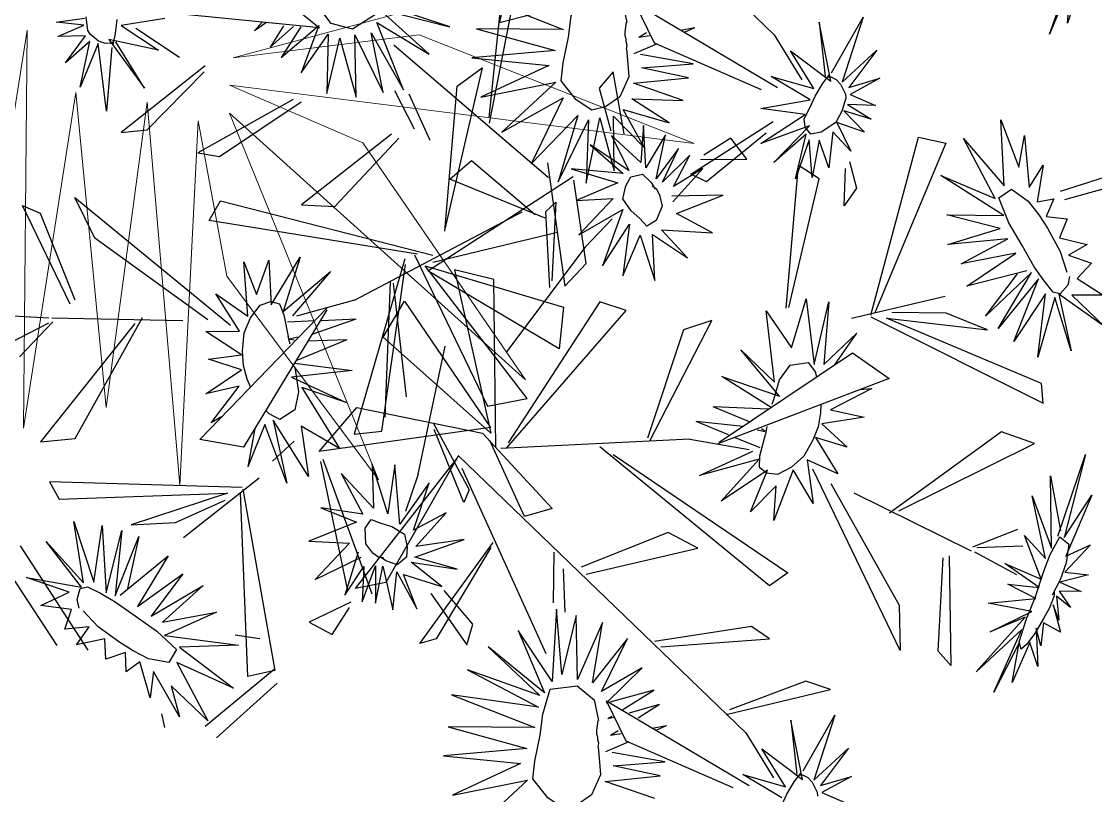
# Model space of a CAD drawing. Header units: millimetres. Extents: x -2729 to 15248, y -12439 to 5292.
# Drawn here: x 4091.5 to 4154.7, y -10663.4 to -10617.8 of the extents above; entities that cross this region are included whole.
import ezdxf

# ---------------------------------------------------------------- set-up
doc = ezdxf.new("R2010")
doc.units = ezdxf.units.MM

# ---------------------------------------------------------------- blocks, each defined once
blk = doc.blocks.new('geghhhhhhhhh')
at = {"color": 70, "linetype": 'Continuous', "lineweight": 0}
for p, q in [((337.99, 33.28), (335.795, 43.196)), ((335.795, 43.196), (336.593, 33.593)), ((335.296, 37.559), (330.605, 42.361)), ((330.605, 42.361), (335.795, 33.28)), ((340.086, 42.257), (339.887, 33.28)), ((341.384, 31.818), (340.086, 42.257)), ((339.887, 33.28), (337.99, 41.421)), ((337.99, 41.421), (337.99, 33.28)), ((341.583, 40.065), (341.384, 31.818)), ((335.795, 33.28), (327.112, 39.229)), ((327.112, 39.229), (332.202, 33.593)), ((336.593, 33.593), (335.296, 37.559)), ((332.202, 33.593), (335.895, 32.549)), ((335.895, 32.549), (323.519, 32.444)), ((323.519, 32.444), (331.104, 30.566)), ((335.895, 31.818), (326.414, 27.852)), ((331.104, 30.566), (335.895, 31.818))]:
    blk.add_line(p, q, dxfattribs=at)
blk = doc.blocks.new('styrtys')
at = {"color": 50, "linetype": 'Continuous'}
for p, q in [((-14.016, 1.357), (-12.913, 0.011)), ((-13.564, 0.031), (-14.016, 1.357)), ((-12.93, 1.381), (-12.423, 0.19)), ((-12.913, 0.011), (-12.93, 1.381)), ((-11.531, 0.209), (-10.25, 1.277)), ((-10.25, 1.277), (-10.34, 0.13)), ((-15.673, 0.735), (-13.564, 0.031)), ((-14.455, -0.31), (-15.673, 0.735)), ((-12.423, 0.19), (-11.827, 1.195)), ((-11.827, 1.195), (-12.081, 0.176)), ((-12.081, 0.176), (-10.853, 0.887)), ((-10.853, 0.887), (-11.531, 0.209)), ((-9.882, -0.117), (-7.85, 0.908)), ((-7.85, 0.908), (-8.949, -0.105)), ((-10.34, 0.13), (-9.042, 0.573)), ((-9.042, 0.573), (-9.882, -0.117)), ((-18.361, -0.422), (-14.455, -0.31)), ((-15.411, -0.859), (-18.361, -0.422)), ((-8.949, -0.105), (-6.371, -0.056)), ((-6.371, -0.056), (-8.663, -0.658)), ((-20.384, -1.759), (-15.411, -0.859)), ((-15.317, -1.234), (-20.384, -1.759)), ((-18.371, -3.115), (-15.667, -1.221)), ((-12.619, -1.055), (-14.545, -3.02)), ((-12.552, -3.38), (-12.619, -1.055)), ((-12.115, -0.956), (-12.552, -3.38)), ((-11.531, -2.726), (-12.115, -0.956)), ((-11.447, -0.874), (-11.531, -2.726)), ((-10.033, -3.306), (-11.447, -0.874)), ((-10.653, -0.752), (-10.033, -3.306)), ((-8.545, -2.484), (-10.653, -0.752)), ((-10.188, -0.988), (-8.545, -2.484)), ((-6.062, -2.251), (-10.188, -0.988)), ((-5.41, -0.819), (-9.435, -0.859)), ((-9.435, -0.859), (-6.062, -2.251)), ((-8.663, -0.658), (-5.41, -0.819)), ((-14.535, -1.275), (-18.371, -3.115)), ((-16.847, -3.602), (-14.535, -1.275)), ((-13.832, -1.331), (-16.847, -3.602)), ((-14.545, -3.02), (-13.832, -1.331)), ((-28.557, -6.417), (-27.681, -3.898)), ((-27.681, -3.898), (-28.283, -7.132)), ((-29.579, -6.536), (-29.337, -4.743)), ((-29.337, -4.743), (-28.557, -6.417)), ((-28.283, -7.132), (-25.568, -5.075)), ((-25.568, -5.075), (-28.021, -7.263)), ((-30.746, -6.153), (-29.579, -6.536)), ((-30.611, -7.575), (-30.746, -6.153)), ((4.189, -7.527), (4.16, -5.906)), ((-31.659, -6.839), (-30.611, -7.575)), ((-31.327, -8.497), (-31.659, -6.839)), ((-29.503, -7.004), (-28.993, -6.874)), ((-28.993, -6.874), (-28.353, -7.067)), ((-28.021, -7.263), (-24.402, -6.7)), ((-24.402, -6.7), (-27.982, -7.865)), ((2.603, -6.349), (4.189, -7.527)), ((3.852, -7.786), (2.603, -6.349)), ((-30.611, -8.109), (-29.663, -7.239)), ((-28.263, -7.493), (-28.643, -8.249)), ((-28.353, -7.067), (-28.263, -7.493)), ((1.168, -7.207), (3.852, -7.786)), ((3.735, -8.269), (1.168, -7.207)), ((-31.536, -9.371), (-30.611, -8.109)), ((-27.982, -7.865), (-24.646, -8.373)), ((3.875, -8.298), (4.291, -7.792)), ((4.291, -7.792), (4.501, -7.675)), ((-32.517, -8.549), (-31.327, -8.497)), ((-32.142, -9.721), (-32.517, -8.549)), ((-28.643, -8.249), (-29.151, -9.125)), ((-24.646, -8.373), (-28.608, -8.589)), ((-28.608, -8.589), (-24.954, -9.536)), ((-0.256, -8.74), (3.735, -8.269)), ((3.497, -9.074), (-0.256, -8.74)), ((3.727, -9.006), (3.748, -8.651)), ((3.748, -8.651), (3.875, -8.298)), ((-32.042, -10.167), (-31.536, -9.371)), ((-29.151, -9.125), (-29.986, -10.299)), ((-28.786, -9.127), (-25.316, -10.522)), ((-24.954, -9.536), (-28.786, -9.127)), ((-28.755, -9.417), (-26.449, -12.244)), ((3.97, -8.896), (1.086, -10.975)), ((1.086, -10.975), (3.832, -9.31)), ((3.327, -11.81), (3.97, -8.896)), ((4.308, -9.273), (3.647, -9.133)), ((3.822, -9.18), (3.727, -9.006)), ((5.144, -9.37), (4.308, -9.273)), ((5.866, -9.364), (5.144, -9.37)), ((-33.269, -9.747), (-32.142, -9.721)), ((-32.694, -10.56), (-33.269, -9.747)), ((-25.316, -10.522), (-28.356, -9.85)), ((4.781, -9.62), (3.327, -11.81)), ((5.177, -12.201), (4.781, -9.62)), ((5.473, -9.536), (5.177, -12.201)), ((-34.809, -11.148), (-32.694, -10.56)), ((-32.517, -11.061), (-32.042, -10.167)), ((-29.986, -10.299), (-30.878, -11.569)), ((-29.423, -10.437), (-27.519, -13.103)), ((-26.449, -12.244), (-29.423, -10.437)), ((-35.934, -12.869), (-33.258, -11.35)), ((-33.258, -11.35), (-34.809, -11.148)), ((-32.733, -12.257), (-32.517, -11.061)), ((-29.995, -11.228), (-28.206, -14.296)), ((-27.519, -13.103), (-29.995, -11.228)), ((-30.878, -11.569), (-31.975, -12.713)), ((-30.358, -11.892), (-29.778, -15.074)), ((-28.206, -14.296), (-30.358, -11.892)), ((-36.178, -14.532), (-34.103, -12.394)), ((-34.103, -12.394), (-35.934, -12.869)), ((-31.975, -12.713), (-32.733, -12.257)), ((-31.144, -12.013), (-31.724, -16.365)), ((-29.778, -15.074), (-31.144, -12.013)), ((-32.737, -12.722), (-36.178, -14.532)), ((-34.265, -16.067), (-32.737, -12.722)), ((-31.84, -12.884), (-34.265, -16.067)), ((-31.724, -16.365), (-31.84, -12.884)), ((-45.552, -13.627), (-42.988, -13.35)), ((-42.988, -13.35), (-45.217, -14.152)), ((-41.964, -14.025), (-45.969, -14.421)), ((-45.217, -14.152), (-41.964, -14.025)), ((-16.926, -14.521), (-15.521, -16.61)), ((-16.481, -16.483), (-16.926, -14.521)), ((-14.635, -16.622), (-13.247, -14.528)), ((-13.247, -14.528), (-13.239, -16.504)), ((-18.633, -14.814), (-16.481, -16.483)), ((-18.291, -15.422), (-18.633, -14.814)), ((-15.521, -16.61), (-14.892, -14.676)), ((-14.892, -14.676), (-14.635, -16.622)), ((-13.239, -16.504), (-11.049, -15.124)), ((-11.049, -15.124), (-12.364, -17.011)), ((8.632, -16.309), (8.937, -19.397)), ((-18.972, -17.388), (-21.234, -16.973)), ((-18.745, -17.97), (-21.234, -16.973)), ((-16.523, -17.149), (-16.08, -16.946)), ((-16.08, -16.946), (-15.275, -16.743)), ((-15.275, -16.743), (-14.419, -16.686)), ((-14.419, -16.686), (-13.348, -16.785)), ((-13.348, -16.785), (-12.458, -17.159)), ((-12.364, -17.011), (-9.165, -16.793)), ((-9.165, -16.793), (-11.081, -17.527)), ((6.431, -16.685), (7.217, -19.735)), ((7.912, -19.353), (6.431, -16.685)), ((7.29, -16.577), (7.912, -19.353)), ((8.937, -19.397), (7.29, -16.577)), ((-12.458, -17.159), (-11.715, -17.737)), ((-11.081, -17.527), (-9.068, -18.258)), ((4.928, -18.183), (4.438, -17.481)), ((4.94, -17.932), (4.438, -17.481)), ((-22.211, -19.247), (-18.745, -17.97)), ((-18.465, -18.856), (-18.124, -18.224)), ((-17.915, -18.036), (-18.124, -18.224)), ((-11.715, -17.737), (-11.512, -18.357)), ((-9.068, -18.258), (-11.713, -18.383)), ((-18.503, -18.476), (-22.211, -19.247)), ((-21.826, -20.539), (-18.503, -18.476)), ((-17.884, -19.749), (-18.465, -18.856)), ((-11.652, -18.862), (-12.288, -19.133)), ((-11.713, -18.383), (-8.908, -20.101)), ((-11.512, -18.357), (-11.652, -18.862)), ((4.669, -19.777), (3.476, -18.388)), ((4.723, -19.184), (3.476, -18.388)), ((-15.958, -19.559), (-17.479, -22.773)), ((-15.601, -23.122), (-15.958, -19.559)), ((-14.028, -19.488), (-13.569, -19.374)), ((-13.724, -19.458), (-13.776, -19.719)), ((-13.607, -19.914), (-13.724, -19.458)), ((-12.288, -19.133), (-13.569, -19.374)), ((-12.659, -20.974), (-12.727, -19.339)), ((-12.097, -19.088), (-9.753, -21.881)), ((-8.908, -20.101), (-12.097, -19.088)), ((4.661, -20.214), (2.856, -19.036)), ((2.856, -19.036), (4.721, -21.265)), ((6.232, -19.094), (7.343, -20.093)), ((-18.847, -20.106), (-21.826, -20.539)), ((-20.19, -22.368), (-18.847, -20.106)), ((-16.585, -20.162), (-20.19, -22.368)), ((-16.837, -19.96), (-17.884, -19.749)), ((-17.479, -22.773), (-16.585, -20.162)), ((-15.64, -19.786), (-16.837, -19.96)), ((-15.352, -19.744), (-15.64, -19.786)), ((-15.15, -19.732), (-15.601, -23.122)), ((-14.98, -19.836), (-13.762, -22.848)), ((-11.446, -23.297), (-12.372, -19.863)), ((-9.753, -21.881), (-12.363, -19.633)), ((1.948, -20.212), (4.214, -21.81)), ((4.721, -21.265), (1.948, -20.212)), ((5.904, -19.938), (6.354, -20.225)), ((5.999, -19.716), (6.354, -20.225)), ((-13.841, -20.535), (-13.762, -22.848)), ((-13.438, -20.782), (-12.559, -23.39)), ((5.295, -20.627), (5.529, -20.78)), ((5.299, -20.511), (5.529, -20.78)), ((-33.225, -23.107), (-33.035, -21.478)), ((-33.035, -21.478), (-32.807, -23.155)), ((-12.645, -21.332), (-12.559, -23.39)), ((-35.428, -22.027), (-33.843, -23.205)), ((-34.18, -23.463), (-35.428, -22.027)), ((-33.871, -21.583), (-33.225, -23.107)), ((-33.843, -23.205), (-33.871, -21.583)), ((-32.807, -23.155), (-32.17, -21.522)), ((-32.17, -21.522), (-31.997, -23.233)), ((-31.997, -23.233), (-30.81, -21.78)), ((-30.81, -21.78), (-31.414, -23.208)), ((0.735, -21.711), (3.97, -22.497)), ((4.214, -21.81), (0.735, -21.711)), ((-31.414, -23.208), (-29.395, -22.547)), ((-29.395, -22.547), (-30.634, -23.743)), ((3.97, -22.497), (0.507, -23.448)), ((-36.864, -22.885), (-34.18, -23.463)), ((-34.297, -23.946), (-36.864, -22.885)), ((-33.741, -23.469), (-33.531, -23.352)), ((-33.531, -23.352), (-32.736, -23.24)), ((-32.736, -23.24), (-31.976, -23.292)), ((-31.976, -23.292), (-31.114, -23.83)), ((-30.634, -23.743), (-28.451, -23.2)), ((-28.451, -23.2), (-30.389, -24.288)), ((0.507, -23.448), (4.171, -23.382)), ((4.171, -23.382), (0.772, -25.024)), ((-38.288, -24.417), (-34.297, -23.946)), ((-34.283, -24.328), (-34.156, -23.976)), ((-34.156, -23.976), (-33.741, -23.469)), ((-31.114, -23.83), (-30.75, -24.337)), ((10.789, -23.578), (14.795, -25.232)), ((13.433, -27.221), (10.789, -23.578)), ((-34.535, -24.751), (-38.288, -24.417)), ((-34.061, -24.573), (-36.945, -26.653)), ((-34.704, -27.487), (-34.061, -24.573)), ((-34.304, -24.683), (-34.283, -24.328)), ((-31.151, -24.61), (-29.001, -26.783)), ((-28.329, -25.611), (-31.151, -24.61)), ((-30.75, -24.337), (-30.982, -24.809)), ((-27.971, -24.05), (-30.626, -24.579)), ((-30.626, -24.579), (-28.329, -25.611)), ((-30.389, -24.288), (-27.971, -24.05)), ((0.772, -25.024), (4.278, -24.342)), ((4.278, -24.342), (0.92, -26.227)), ((7.782, -24.48), (9.89, -29.133)), ((8.08, -29.737), (7.782, -24.48)), ((9.116, -24.39), (11.546, -28.663)), ((9.89, -29.133), (9.116, -24.39)), ((10.058, -24.358), (13.433, -27.221)), ((11.546, -28.663), (10.058, -24.358)), ((-36.945, -26.653), (-34.2, -24.988)), ((-33.723, -24.951), (-34.384, -24.81)), ((-34.21, -24.857), (-34.304, -24.683)), ((-32.888, -25.047), (-33.723, -24.951)), ((-32.165, -25.041), (-32.888, -25.047)), ((-32.558, -25.213), (-32.855, -27.879)), ((-30.884, -27.635), (-32.558, -25.213)), ((-31.408, -25.063), (-32.165, -25.041)), ((-31.656, -25.113), (-30.884, -27.635)), ((-29.001, -26.783), (-31.656, -25.113)), ((-30.982, -24.809), (-31.408, -25.063)), ((0.92, -26.227), (4.897, -24.676)), ((4.897, -24.676), (3.016, -27.756)), ((3.016, -27.756), (5.698, -24.805)), ((5.698, -24.805), (4.615, -28.969)), ((4.615, -28.969), (5.954, -24.99)), ((5.954, -24.99), (6.359, -29.502)), ((6.359, -29.502), (6.62, -24.788)), ((6.62, -24.788), (8.08, -29.737)), ((-33.25, -25.297), (-34.704, -27.487)), ((-32.855, -27.879), (-33.25, -25.297)), ((-23.055, -27.159), (-23.188, -29.557)), ((-21.948, -29.965), (-23.055, -27.159)), ((-25.323, -27.526), (-24.014, -30.235)), ((-23.188, -29.557), (-25.323, -27.526)), ((-21.088, -27.879), (-21.948, -29.965)), ((-21.479, -30.338), (-21.088, -27.879)), ((-19.073, -29.074), (-21.479, -30.338)), ((-21.134, -30.966), (-19.073, -29.074)), ((-26.254, -29.262), (-24.563, -30.386)), ((-23.721, -30.048), (-26.254, -29.262)), ((-26.647, -30.289), (-24.531, -31.08)), ((-24.563, -30.386), (-26.647, -30.289)), ((-21.475, -31.812), (-18.536, -30.901)), ((-18.536, -30.901), (-21.134, -30.966)), ((-24.542, -31.504), (-27.123, -32.086)), ((-26.719, -31.059), (-24.542, -31.504)), ((-24.531, -31.08), (-26.719, -31.059)), ((-29.4, -31.987), (-29.094, -35.074)), ((-28.217, -34.774), (-29.4, -31.987)), ((-27.869, -32.182), (-28.217, -34.774)), ((-27.442, -34.987), (-27.869, -32.182)), ((-27.123, -32.086), (-24.885, -32.322)), ((-22.079, -32.527), (-18.574, -32.241)), ((-18.574, -32.241), (-21.475, -31.812)), ((-31.601, -32.362), (-30.815, -35.412)), ((-30.119, -35.031), (-31.601, -32.362)), ((-30.741, -32.255), (-30.119, -35.031)), ((-29.094, -35.074), (-30.741, -32.255)), ((-24.885, -32.322), (-27.079, -33.501)), ((-27.079, -33.501), (-25.04, -32.729)), ((-25.04, -32.729), (-25.767, -34.969)), ((-19.648, -34.262), (-22.079, -32.527)), ((-19.15, -33.61), (-21.327, -32.864)), ((1.231, -32.54), (1.622, -35.084)), ((1.99, -35.157), (1.231, -32.54)), ((-33.103, -33.86), (-33.593, -33.158)), ((-33.091, -33.61), (-33.593, -33.158)), ((-25.933, -32.919), (-27.442, -34.987)), ((-26.844, -35.336), (-25.933, -32.919)), ((-25.767, -34.969), (-24.324, -33.179)), ((-24.324, -33.179), (-24.742, -35.872)), ((-24.742, -35.872), (-24.021, -33.401)), ((-24.021, -33.401), (-22.995, -36.296)), ((-23.391, -33.447), (-21.418, -35.245)), ((-22.995, -36.296), (-23.391, -33.447)), ((-22.435, -33.319), (-19.648, -34.262)), ((-21.418, -35.245), (-22.435, -33.319)), ((-0.531, -32.894), (1.031, -35.308)), ((1.622, -35.084), (-0.531, -32.894)), ((2.542, -32.925), (1.99, -35.157)), ((2.829, -35.262), (2.542, -32.925)), ((-23.942, -33.938), (-26.844, -35.336)), ((-26.418, -36.013), (-23.942, -33.938)), ((4.35, -33.701), (2.829, -35.262)), ((2.861, -35.697), (4.35, -33.701)), ((-1.517, -34.512), (0.219, -35.829)), ((1.031, -35.308), (-1.517, -34.512)), ((-32.032, -35.394), (-31.678, -35.902)), ((-31.799, -34.772), (-30.688, -35.771)), ((-22.586, -35.129), (-26.418, -36.013)), ((-26.045, -36.57), (-22.586, -35.129)), ((4.988, -34.965), (2.861, -35.697)), ((2.895, -36.583), (4.988, -34.965)), ((-32.127, -35.615), (-31.678, -35.902)), ((0.219, -35.829), (-2.706, -36.151)), ((-21.984, -36.665), (-26.045, -36.57)), ((-26.014, -37.25), (-21.984, -36.665)), ((-2.706, -36.151), (0.231, -36.697)), ((5.057, -36.067), (2.895, -36.583)), ((3.065, -36.972), (5.057, -36.067)), ((-22.276, -38.557), (-26.014, -37.25)), ((-2.882, -36.953), (-0.593, -36.708)), ((0.231, -36.697), (-2.825, -38.436)), ((5.316, -36.795), (3.065, -36.972)), ((3.386, -37.587), (5.316, -36.795)), ((-2.825, -38.436), (-0.014, -37.6)), ((-0.014, -37.6), (-2.294, -39.667)), ((2.766, -38.249), (5.394, -37.891)), ((5.394, -37.891), (3.386, -37.587)), ((-26.59, -38.468), (-22.276, -38.557)), ((-23.236, -40.91), (-26.59, -38.468)), ((-2.294, -39.667), (0.034, -38.51)), ((0.034, -38.51), (-1.035, -41.097)), ((5.284, -39.859), (2.953, -37.956)), ((-1.035, -41.097), (0.612, -38.934)), ((0.612, -38.934), (1.296, -41.328)), ((1.194, -39.074), (3.384, -41.149)), ((1.296, -41.328), (1.194, -39.074)), ((2.491, -38.92), (5.284, -39.859)), ((3.384, -41.149), (2.491, -38.92)), ((-27.243, -39.256), (-23.236, -40.91)), ((-24.598, -42.898), (-27.243, -39.256)), ((-30.249, -40.158), (-28.141, -44.81)), ((-29.951, -45.415), (-30.249, -40.158)), ((-28.915, -40.068), (-26.486, -44.341)), ((-28.141, -44.81), (-28.915, -40.068)), ((-27.973, -40.035), (-24.598, -42.898)), ((-26.486, -44.341), (-27.973, -40.035)), ((12.245, -45.459), (13.098, -41.549)), ((13.098, -41.549), (13.128, -45.227)), ((-4.656, -45.308), (-2.321, -41.786)), ((-2.321, -41.786), (-2.582, -44.404)), ((10.67, -42.354), (12.245, -45.459)), ((11.983, -46.543), (10.67, -42.354)), ((13.128, -45.227), (15.481, -42.133)), ((15.481, -42.133), (14.504, -44.947)), ((-4.969, -46.12), (-4.949, -42.564)), ((-4.949, -42.564), (-4.656, -45.308)), ((-2.582, -44.404), (-0.065, -42.753)), ((-0.065, -42.753), (-2.205, -46.027)), ((-5.775, -46.304), (-6.799, -43.042)), ((-6.799, -43.042), (-4.969, -46.12)), ((-7.77, -46.076), (-9.669, -44.084)), ((-8.722, -45.914), (-9.669, -44.084)), ((-7.3, -46.13), (-8.349, -44.067)), ((-5.973, -46.282), (-8.349, -44.067)), ((-2.205, -46.027), (0.829, -43.761)), ((0.829, -43.761), (-1.772, -46.383)), ((15.962, -43.743), (14.179, -46.25)), ((14.504, -44.947), (15.962, -43.743)), ((-10.638, -44.638), (-8.348, -47.36)), ((9.451, -44.346), (11.983, -46.543)), ((11.321, -46.985), (9.451, -44.346)), ((-5.354, -46.048), (-4.343, -45.385)), ((-4.343, -45.385), (-3.304, -45.134)), ((-3.304, -45.134), (-2.4, -45.698)), ((0.631, -49.493), (-9.547, -45.924)), ((-9.426, -45.887), (-0.039, -46.96)), ((-5.597, -46.209), (-5.354, -46.048)), ((-2.4, -45.698), (-2.442, -46.414)), ((8.355, -45.715), (11.321, -46.985)), ((11.273, -47.74), (8.355, -45.715)), ((11.929, -47.058), (12.44, -45.557)), ((12.44, -45.557), (13.32, -45.65)), ((13.32, -45.65), (13.63, -46.826)), ((15.67, -45.779), (14.002, -47.205)), ((14.179, -46.25), (15.67, -45.779)), ((-27.592, -46.284), (-27.125, -50.456)), ((-26.815, -50.516), (-27.592, -46.284)), ((-25.63, -46.708), (-26.815, -50.516)), ((-26.034, -50.294), (-25.63, -46.708)), ((-11.575, -46.637), (-8.259, -47.572)), ((-8.27, -48.178), (-11.575, -46.637)), ((-8.557, -46.231), (-7.805, -47.685)), ((-2.552, -46.673), (-2.442, -46.414)), ((-1.772, -46.383), (0.905, -46.235)), ((-1.32, -46.814), (0.905, -46.235)), ((-23.084, -47.208), (-26.034, -50.294)), ((-25.332, -50.335), (-23.084, -47.208)), ((-8.115, -48.057), (-7.056, -47.297)), ((-7.25, -46.792), (-6.951, -47.155)), ((-6.689, -47), (-7.056, -47.297)), ((-6.951, -47.155), (-7.014, -46.897)), ((-0.039, -46.96), (0.631, -49.493)), ((8.236, -47.086), (11.273, -47.74)), ((11.089, -48.698), (8.236, -47.086)), ((11.657, -48.585), (11.929, -47.058)), ((13.63, -46.826), (13.577, -47.837)), ((14.002, -47.205), (14.866, -47.698)), ((13.577, -47.837), (13.454, -48.772)), ((14.866, -47.698), (13.856, -48.199)), ((-22.442, -48.236), (-25.332, -50.335)), ((-24.829, -51.16), (-22.442, -48.236)), ((-11.588, -48.607), (-8.27, -48.178)), ((-8.32, -48.98), (-11.588, -48.607)), ((-8.578, -48.571), (-8.115, -48.057)), ((-8.491, -49.088), (-8.578, -48.571)), ((-3.755, -48.437), (-4.398, -48.961)), ((-3.439, -48.066), (-3.755, -48.437)), ((7.63, -48.317), (11.089, -48.698)), ((10.914, -49.905), (7.63, -48.317)), ((11.397, -50.002), (11.657, -48.585)), ((13.856, -48.199), (14.691, -49.102)), ((-10.665, -50.211), (-8.32, -48.98)), ((-8.046, -49.564), (-8.491, -49.088)), ((-4.398, -48.961), (-5.15, -49.374)), ((-1.964, -50.278), (-4.12, -48.977)), ((-4.12, -48.977), (-3.872, -50.997)), ((-3.196, -48.687), (-1.964, -50.278)), ((-0.541, -49.29), (-3.196, -48.687)), ((-1.107, -48.884), (-0.541, -49.29)), ((13.454, -48.772), (13.149, -50.306)), ((14.691, -49.102), (13.634, -49.652)), ((-21.535, -49.552), (-24.829, -51.16)), ((-24.273, -51.878), (-21.535, -49.552)), ((-7.128, -49.774), (-8.046, -49.564)), ((-6.163, -49.737), (-7.128, -49.774)), ((-5.15, -49.374), (-6.163, -49.737)), ((-4.928, -49.341), (-5.301, -51.826)), ((-3.872, -50.997), (-4.928, -49.341)), ((7.33, -50.357), (10.37, -49.681)), ((13.634, -49.652), (14.636, -51.015)), ((-8.531, -50.023), (-10.665, -50.211)), ((-7.15, -49.948), (-9.958, -51.497)), ((-9.958, -51.497), (-8.531, -50.023)), ((-7.545, -52.214), (-7.15, -49.948)), ((-6.143, -50.038), (-7.545, -52.214)), ((-5.301, -51.826), (-6.143, -50.038)), ((11.065, -50.155), (7.33, -50.357)), ((7.419, -51.403), (11.065, -50.155)), ((14.646, -50.267), (10.732, -56.458)), ((11.306, -51.011), (11.397, -50.002)), ((13.149, -50.306), (12.658, -51.496)), ((11.131, -50.717), (7.419, -51.403)), ((7.631, -52.588), (11.131, -50.717)), ((11.281, -51.857), (11.306, -51.011)), ((13.375, -50.79), (14.098, -52.022)), ((14.636, -51.015), (13.375, -50.79)), ((-21.008, -51.223), (-24.273, -51.878)), ((-24.203, -52.603), (-21.008, -51.223)), ((10.87, -51.638), (7.631, -52.588)), ((8.117, -54.207), (10.87, -51.638)), ((12.611, -51.776), (12.204, -52.109)), ((11.159, -52.168), (8.117, -54.207)), ((9.86, -55.187), (11.159, -52.168)), ((11.452, -52.176), (9.86, -55.187)), ((11.543, -52.205), (11.281, -51.857)), ((12.273, -55.361), (11.452, -52.176)), ((12.204, -52.109), (11.543, -52.205)), ((12.549, -56.245), (15.173, -52.047)), ((14.098, -52.022), (12.879, -52.168)), ((12.879, -52.168), (13.417, -53.896)), ((-24.433, -53.311), (-21.474, -53.094)), ((-21.474, -53.094), (-24.203, -52.603)), ((13.417, -53.896), (12.003, -52.708)), ((12.003, -52.708), (12.273, -55.361)), ((-21.801, -54.544), (-24.433, -53.311)), ((-23.934, -54.239), (-21.801, -54.544)), ((-23.757, -54.638), (-22.088, -55.393)), ((-23.555, -55.199), (-22.088, -55.393)), ((-23.318, -56.193), (-22.577, -56.622)), ((-23.223, -56.425), (-22.577, -56.622)), ((-19.567, -63.892), (-19.174, -61.292)), ((-19.174, -61.292), (-18.526, -64.205)), ((-16.791, -61.102), (-18.575, -63.771)), ((-18.526, -64.205), (-16.791, -61.102)), ((-21.016, -61.719), (-19.567, -63.892)), ((-18.172, -63.843), (-14.629, -62.561)), ((-14.629, -62.561), (-18.047, -64.674)), ((-19.79, -64.271), (-18.991, -64.006)), ((-18.991, -64.006), (-18.333, -63.854)), ((-18.511, -63.885), (-18.352, -64.003)), ((-18.352, -64.003), (-18.221, -64.333)), ((-18.221, -64.333), (-18.187, -64.706)), ((-18.187, -64.706), (-18.35, -65.341)), ((-18.047, -64.674), (-15.272, -64.551)), ((-15.272, -64.551), (-17.949, -65.161)), ((-18.491, -65.536), (-19.164, -65.973)), ((-18.35, -65.341), (-18.491, -65.536)), ((-16.211, -65.935), (-18.146, -65.537)), ((-18.146, -65.537), (-17.435, -66.995)), ((-17.949, -65.161), (-16.211, -65.935)), ((-18.148, -67.444), (-19.063, -66.02)), ((-18.664, -65.888), (-18.148, -67.444)), ((-17.435, -66.995), (-18.664, -65.888))]:
    blk.add_line(p, q, dxfattribs=at)
at = {"color": 86, "linetype": 'Continuous'}
for p, q in [((-12.426, -5.295), (-12.259, -2.485)), ((-12.724, -5.277), (-13.944, -2.861)), ((-14.691, -3.56), (-12.638, -5.529)), ((-11.603, -6.554), (-5.777, -3.769)), ((-5.777, -3.769), (-6.235, -4.801)), ((-12.758, -10.355), (-19.706, -4.768)), ((-19.706, -4.768), (-19.525, -6.814)), ((-6.235, -4.801), (-11.351, -6.821)), ((-33.495, -9.14), (-36.443, -5.684)), ((-22.072, -5.279), (-23.083, -5.849)), ((-22.444, -16.632), (-22.072, -5.279)), ((-12.401, -5.47), (-12.605, -13.181)), ((-23.083, -5.849), (-22.775, -15.758)), ((-36.596, -6.542), (-33.821, -9.602)), ((-19.525, -6.814), (-12.415, -10.806)), ((-5.335, -6.849), (-12.88, -15.984)), ((-7.728, -8.021), (-5.335, -6.849)), ((-12.56, -14.657), (-7.728, -8.021)), ((-24.622, -10.075), (-24.497, -12.685)), ((-22.775, -15.758), (-24.622, -10.075)), ((2.389, -14.57), (-1.523, -9.606)), ((-1.523, -9.606), (-1.361, -11.122)), ((2.876, -13.058), (4.598, -10.482)), ((-1.361, -11.122), (2.043, -14.501)), ((4.592, -21.303), (5.607, -11.591)), ((6.119, -12.384), (6.268, -19.263)), ((-25.373, -13.148), (-21.883, -17.626)), ((-24.497, -12.685), (-23.193, -15.613)), ((2.876, -13.058), (-4.87, -35.285)), ((-20.072, -16.714), (-19.609, -14.136)), ((-19.609, -14.136), (-11.892, -21.671)), ((-2.734, -14.107), (-2.953, -15.38)), ((0.372, -19.734), (-2.734, -14.107)), ((-8.752, -27.018), (-6.726, -14.758)), ((-6.726, -14.758), (-5.565, -15.419)), ((-5.565, -15.419), (-8.826, -27.91)), ((-2.953, -15.38), (0.243, -20.194)), ((-33.585, -16.896), (-22.76, -16.521)), ((-33.23, -18.493), (-33.585, -16.896)), ((-22.551, -16.668), (-33.23, -18.493)), ((-12.017, -21.654), (-20.072, -16.714)), ((6.268, -19.263), (4.592, -21.303)), ((-5.821, -20.187), (-5.921, -22.159)), ((-1.684, -25.514), (-5.821, -20.187)), ((-30.238, -21.601), (-28.979, -20.561)), ((-27.719, -20.791), (-29.753, -21.631)), ((-28.979, -20.561), (-27.719, -20.791)), ((-28.774, -24.246), (-20.822, -21.391)), ((-20.933, -21.236), (-28.557, -22.796)), ((-5.921, -22.159), (-1.925, -25.943)), ((-28.557, -22.796), (-28.774, -24.246)), ((-11.446, -23.297), (-6.297, -33.172)), ((-10.384, -25.384), (-18.342, -25.047)), ((-18.342, -25.047), (-17.155, -26.319)), ((-17.155, -26.319), (-10.467, -25.582)), ((3.569, -25.68), (-4.275, -34.734)), ((-1.403, -26.871), (0.869, -25.712)), ((-35.156, -28.736), (-33.433, -26.16)), ((-25.651, -29.759), (-30.494, -26.655)), ((-29.695, -26.757), (-25.63, -28.747)), ((-27.824, -27.147), (-28.553, -28.513)), ((-26.667, -29.608), (-27.824, -27.147)), ((-2.068, -27.782), (0.671, -26.56)), ((-33.439, -36.98), (-32.424, -27.269)), ((-31.912, -28.061), (-31.763, -34.94)), ((-35.156, -28.736), (-42.901, -50.963)), ((-28.553, -28.513), (-26.98, -29.537)), ((-25.63, -28.747), (-25.651, -29.759)), ((-6.676, -34.525), (-4.351, -28.941)), ((-4.351, -28.941), (-3.252, -30.221)), ((-6.462, -32.885), (-16.76, -29.863)), ((-16.76, -29.863), (-16.59, -31.487)), ((-3.252, -30.221), (-6.457, -33.948)), ((3.784, -30.334), (2.692, -32.7)), ((3.181, -33.345), (5.035, -30.144)), ((5.035, -30.144), (3.784, -30.334)), ((-16.59, -31.487), (-6.789, -32.924)), ((6.124, -32.7), (-1.073, -31.266)), ((-0.755, -31.255), (5.472, -31.945)), ((5.472, -31.945), (6.124, -32.7)), ((-15.394, -33.298), (-13.059, -32.511)), ((-13.059, -32.511), (-14.004, -41.447)), ((-18.3, -33.173), (-22.452, -35.869)), ((-16.563, -33.747), (-18.3, -33.173)), ((-14.204, -41.716), (-15.394, -33.298)), ((-6.231, -33.453), (-15.162, -37.707)), ((-9.628, -32.997), (-14.204, -41.716)), ((-8.227, -34.924), (-9.628, -32.997)), ((-22.727, -37.705), (-16.563, -33.747)), ((-19.15, -33.61), (-11.608, -35.235)), ((-14.706, -40.046), (-6.875, -34.076)), ((-6.875, -34.076), (-9.353, -42.21)), ((-6.003, -37.418), (-3.301, -33.847)), ((-2.5, -33.817), (-5.673, -37.2)), ((-3.301, -33.847), (-2.5, -33.817)), ((-26.169, -34.318), (-29.202, -36.436)), ((-20.82, -36.291), (-16.516, -34.565)), ((-16.125, -34.507), (-20.082, -36.602)), ((-11.802, -41.936), (-7.17, -34.236)), ((-7.17, -34.236), (-1.66, -42.813)), ((-4.94, -41.881), (-6.676, -34.525)), ((-31.763, -34.94), (-33.439, -36.98)), ((-27.988, -36.792), (-25.998, -35.109)), ((-14.524, -42.553), (-8.227, -34.924)), ((-4.839, -35.256), (3.69, -36.013)), ((4.77, -37.485), (-4.73, -35.247)), ((-14.004, -41.447), (-22.622, -36.001)), ((-19.255, -35.46), (-14.574, -41.394)), ((3.69, -36.013), (4.77, -37.485)), ((-29.202, -36.436), (-27.988, -36.792)), ((-20.082, -36.602), (-20.82, -36.291)), ((-19.706, -36.478), (-19.454, -42.521)), ((4.666, -36.457), (-1.335, -42.404)), ((-20.99, -41.825), (-19.661, -37.093)), ((-2.882, -36.953), (-10.404, -38.667)), ((-25.254, -48.823), (-21.97, -37.302)), ((-10.638, -44.638), (-19.478, -37.864)), ((-15.162, -37.707), (-14.706, -40.046)), ((-1.169, -42.498), (5.082, -37.862)), ((5.622, -37.404), (7.711, -39.145)), ((7.795, -37.599), (5.936, -37.336)), ((7.711, -39.145), (7.795, -37.599)), ((-29.054, -43.728), (-32.381, -39.647)), ((-6.741, -39.487), (-12.491, -42.981)), ((2.227, -45.954), (11.136, -39.788)), ((11.136, -39.788), (12.132, -41.085)), ((16.168, -41.24), (11.762, -39.337)), ((-4.305, -39.958), (-13.795, -42.798)), ((-12.483, -43.196), (-5.128, -40.139)), ((-3.465, -41.359), (-4.305, -39.958)), ((11.107, -39.847), (15.846, -42.14)), ((12.132, -41.085), (2.48, -46)), ((-26.199, -43.548), (-16.643, -41.562)), ((-16.547, -41.508), (-24.598, -44.425)), ((-12.64, -54.264), (-14.963, -41.564)), ((-14.074, -42.971), (-3.465, -41.359)), ((10.214, -42.779), (9.798, -41.373)), ((-30.536, -43.54), (-23.407, -41.799)), ((-23.69, -41.943), (-29.626, -43.949)), ((-19.454, -42.521), (-20.99, -41.825)), ((-9.353, -42.21), (-11.802, -41.936)), ((-1.66, -42.813), (-4.94, -41.881)), ((-14.652, -42.405), (-11.309, -54.372)), ((-24.598, -44.425), (-26.199, -43.548)), ((-29.863, -43.914), (-29.054, -43.728)), ((16.894, -44.253), (16.239, -44.763)), ((-21.033, -44.536), (-22.999, -46.801)), ((0.004, -45.056), (-1.609, -44.404)), ((6.272, -47.952), (1.218, -45.368)), ((-21.251, -45.643), (-22.821, -47.653)), ((2.146, -46.032), (6.606, -56.479)), ((-20.423, -46.754), (-14.422, -49.834)), ((-15.165, -48.004), (-20.385, -46.264)), ((2.816, -46.685), (6.891, -51.055)), ((7.281, -55.536), (2.816, -46.685)), ((5.674, -48.742), (3.255, -46.64)), ((-14.422, -49.834), (-15.165, -48.004)), ((6.891, -51.055), (5.674, -48.742)), ((-9.227, -62.128), (-6.249, -50.661)), ((-14.99, -55.403), (-19.922, -52.39)), ((-5.978, -51.999), (-7.553, -60.055)), ((-19.844, -52.862), (-14.652, -56.649)), ((-24.989, -55.78), (-24.332, -53.223)), ((-24.332, -53.223), (-21.148, -62.454)), ((-2.24, -60.392), (-5.314, -53.317)), ((-11.309, -54.372), (-12.64, -54.264)), ((-14.652, -56.649), (-14.99, -55.403)), ((3.649, -56.164), (-4.482, -55.55)), ((6.606, -56.479), (7.281, -55.536)), ((-3.981, -55.814), (4.677, -57.942)), ((4.677, -57.942), (3.649, -56.164)), ((-19.49, -58.394), (-13.848, -61.24)), ((-14.634, -59.934), (-19.147, -58.31)), ((-19.293, -59.97), (-19.765, -63.032)), ((-13.848, -61.24), (-14.634, -59.934)), ((-7.553, -60.055), (-9.227, -62.128)), ((-7.546, -63.604), (-3.763, -59.611)), ((-3.422, -59.747), (-7.526, -64.733)), ((-2.144, -60.541), (-1.108, -63.158)), ((0.642, -61.156), (-2.051, -60.238)), ((-1.866, -60.431), (0.26, -62.105)), ((-7.526, -64.733), (-7.546, -63.604))]:
    blk.add_line(p, q, dxfattribs=at)
at = {"color": 50, "linetype": 'Continuous'}
for points in [[(-12.281, -0.071), (-12.038, 0.039), (-11.278, 0.087), (-10.527, 0.025), (-9.562, -0.062), (-8.761, -0.232), (-8.373, -0.413), (-8.724, -0.703), (-10.141, -0.863), (-11.492, -0.928), (-13.102, -1.113), (-14.159, -1.195), (-15.343, -1.106), (-15.159, -0.446), (-14.112, -0.132), (-13.056, -0.03), (-12.021, -0.081)], [(7.267, -20.608), (8.044, -20.164), (8.698, -19.811), (9.996, -19.791), (10.881, -20.307), (11.402, -20.953), (11.227, -22.055), (10.578, -23.316), (9.581, -23.656), (8.065, -23.995), (6.876, -24.37), (5.368, -24.608), (4.515, -23.242), (4.839, -21.986), (5.837, -21.243)], [(7.267, -20.608), (7.049, -20.67), (6.902, -20.792), (6.751, -20.876), (6.606, -21.001), (6.404, -21.101), (6.128, -21.185), (5.842, -21.264), (5.837, -21.243)], [(-24.066, -31.549), (-24.033, -31.273), (-23.774, -30.926), (-23.234, -30.515), (-22.314, -30.485), (-21.792, -30.84), (-22.023, -31.404), (-22.215, -32.046), (-22.663, -32.791), (-23.43, -32.946), (-24.027, -32.91), (-24.466, -32.344), (-24.231, -31.684), (-23.975, -31.31)], [(-30.765, -36.285), (-29.988, -35.842), (-29.333, -35.489), (-28.035, -35.469), (-27.151, -35.985), (-26.63, -36.63), (-26.804, -37.733), (-27.453, -38.994), (-28.45, -39.333), (-29.967, -39.673), (-31.156, -40.047), (-32.664, -40.285), (-33.517, -38.919), (-33.192, -37.664), (-32.194, -36.921)], [(2.445, -36.744), (2.531, -37.008), (2.444, -37.432), (2.128, -38.032), (1.307, -38.448), (0.684, -38.347), (0.655, -37.738), (0.557, -37.075), (0.648, -36.211), (1.279, -35.746), (1.834, -35.527), (2.472, -35.854), (2.538, -36.551), (2.463, -36.999)], [(-30.765, -36.285), (-30.982, -36.347), (-31.13, -36.47), (-31.28, -36.553), (-31.425, -36.678), (-31.627, -36.778), (-31.903, -36.863), (-32.19, -36.942), (-32.194, -36.921)], [(-26.462, -54.983), (-26.979, -55.713), (-27.423, -56.31), (-28.591, -56.876), (-29.611, -56.782), (-30.356, -56.417), (-30.664, -55.344), (-30.608, -53.927), (-29.848, -53.198), (-28.617, -52.25), (-27.698, -51.408), (-26.431, -50.555), (-25.081, -51.432), (-24.845, -52.708), (-25.435, -53.803)]]:
    blk.add_lwpolyline(points, dxfattribs=at)

msp = doc.modelspace()

# ---------------------------------------------------------------- block references
at = {"color": 7, "linetype": 'Continuous', "lineweight": 0, "xscale": 2.227967417066542, "yscale": 2.227967417066542, "zscale": 2.227967417066542, "rotation": 172.3837163653}
msp.add_blockref('geghhhhhhhhh', (4855.13, -10648.838, 0.224), dxfattribs=at)
at = {"rotation": 245.2733334306143}
msp.add_blockref('styrtys', (4147.225, -10662.515, 0.448), dxfattribs=at)

doc.saveas('drawing.dxf')
